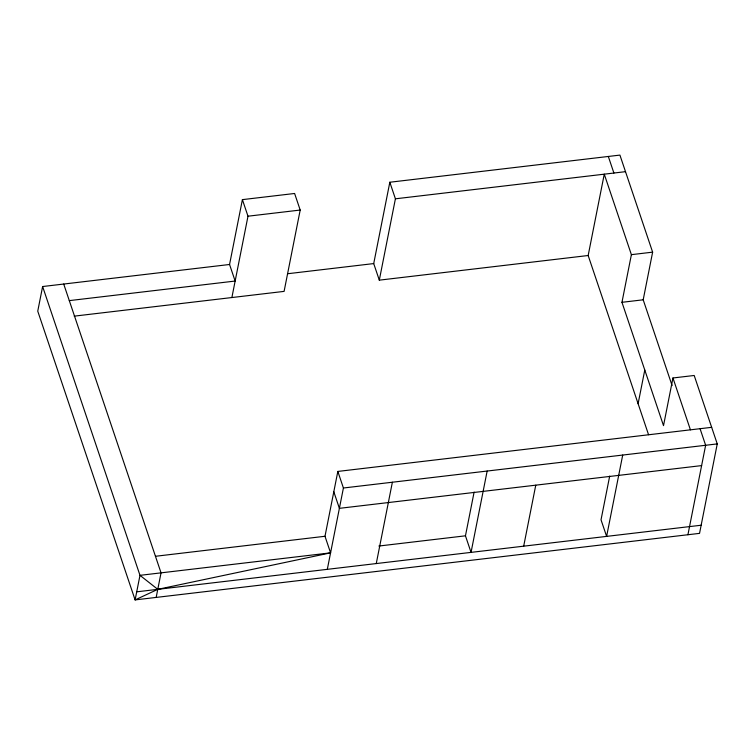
<?xml version="1.0" encoding="UTF-8"?>
<svg xmlns="http://www.w3.org/2000/svg" width="755" height="755" viewBox="0 0 755 755"><rect width="100%" height="100%" fill="white"/><g stroke="black" fill="none" stroke-linecap="round" stroke-linejoin="round"><path stroke-width="1.13" d="M648.564 434.738L588.164 255.511L604.264 174.169L631.388 254.661L621.96 302.311L663.513 425.631L672.95 377.981L694.194 375.48L717.25 443.902L699.545 533.37L135.107 599.904L37.75 311.164L42.62 286.532L229.558 264.486L242.402 199.631L294.61 193.478L300.197 210.05L284.097 291.383L74.207 316.147M156.172 597.422L161.041 572.856L63.713 284.05M231.879 297.545L247.989 216.204L242.402 199.631M588.164 255.511L379.303 280.152L373.716 263.58L389.825 182.238L619.921 155.096L652.631 252.151L643.194 299.801L672.101 385.579M42.62 286.532L139.986 575.338L135.107 599.904L157.776 589.344L330.577 552.849L324.99 536.276L337.834 471.431L711.663 427.33M379.303 280.152L395.412 198.81L389.825 182.238M327.311 569.346L343.412 488.004L337.834 471.431M376.264 563.57L392.373 482.228M487.154 471.044L471.044 552.386L465.457 535.814L474.121 492.071M523.687 546.176L535.767 485.172M609.691 476.084L601.027 519.817L606.614 536.39L622.715 455.048M638.107 403.717L644.779 370.035M687.928 534.738L705.642 445.271L700.064 428.698M247.989 216.204L300.197 210.05M395.412 198.81L625.508 171.668M287.797 273.716L373.716 263.58M69.3 300.622L235.145 281.049L229.558 264.486M631.388 254.661L652.631 252.151M621.96 302.311L643.194 299.801M343.412 488.004L717.25 443.902M701.622 465.599L339.391 508.341L333.804 491.769M155.454 556.284L324.99 536.276M378.868 546.035L465.457 535.814M330.577 552.849L139.986 575.338L157.776 589.344M136.712 591.826L701.14 525.235M608.322 156.464L613.9 173.037M672.95 377.981L690.429 429.831"/></g></svg>
